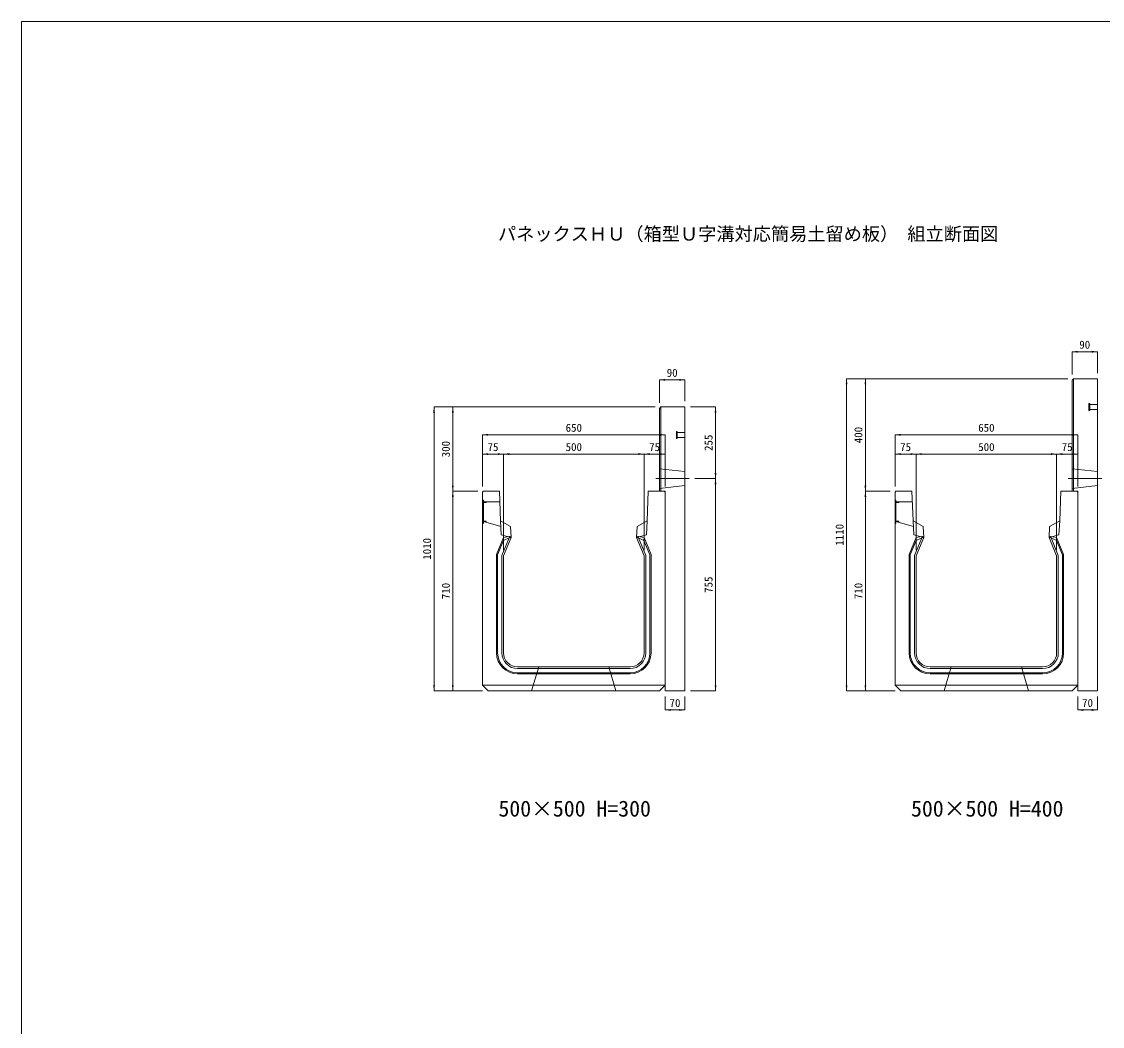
# Model space of a CAD drawing. Units: millimetres at full size. Extents: x -7442 to 51876, y 9625 to 40052.
# Drawn here: x 37386 to 41232, y 35754 to 39329 of the extents above; entities that cross this region are included whole.
import ezdxf
from ezdxf.enums import TextEntityAlignment as Align

# ---------------------------------------------------------------- set-up
doc = ezdxf.new("R2010")
doc.units = ezdxf.units.MM
doc.header["$LTSCALE"] = 16
for name, pattern in [('DASHED', [7.5, 6, -1.5]), ('USER1', [13.5, 7.5, -6]), ('USER2', [285.75, 190.5, -31.75, 31.75, -31.75])]:
    doc.linetypes.add(name, pattern=pattern)
doc.layers.add('0_2', color=7, linetype='Continuous')
doc.layers.add('_0-0_0', color=7, linetype='Continuous')
for name, color, linetype, lineweight in [('HOLE', 7, 'DASHED', 9), ('KIJUN', 5, 'Continuous', 9), ('WWAY', 5, 'Continuous', 9), ('寸法線', 7, 'Continuous', 9), ('本体', 2, 'Continuous', 13), ('補助線', 8, 'Continuous', 9), ('ｲﾝｻｰﾄ', 3, 'USER1', 9)]:
    doc.layers.add(name, color=color, linetype=linetype, lineweight=lineweight)
doc.styles.add('ＭＳ ゴシック', font='')
doc.styles.get('ＭＳ ゴシック').set_extended_font_data('MS Gothic')

# ---------------------------------------------------------------- blocks, each defined once
blk = doc.blocks.new('filled_arrow')
at = {"color": 0, "linetype": 'Continuous', "lineweight": -2}
blk.add_solid([(7.5, 1.25), (0, 0), (7.5, -1.25)], dxfattribs=at)

msp = doc.modelspace()

# ---------------------------------------------------------------- linework, layer by layer
at = {"layer": 'HOLE'}
for points in [[(39226.45, 37033.35), (39476.45, 37033.35), (39501.45, 36948.35), (39201.45, 36948.35)], [(40694.61, 37033.35), (40944.61, 37033.35), (40969.61, 36948.35), (40669.61, 36948.35)]]:
    msp.add_lwpolyline(points, close=True, dxfattribs=at)
at = {"layer": 'KIJUN'}
for p, q in [((39128.2, 37498.38), (39128.45, 37493.35)), ((40596.36, 37498.38), (40596.61, 37493.35)), ((39101.57, 37493.81), (39101.7, 37483.68)), ((39121.45, 37492.15), (39128.45, 37493.35)), ((39581.44, 37492.15), (39574.45, 37493.35)), ((39601.33, 37493.81), (39601.2, 37483.68)), ((40569.73, 37493.81), (40569.86, 37483.68)), ((40589.62, 37492.15), (40596.61, 37493.35)), ((41049.61, 37492.15), (41042.61, 37493.35)), ((41069.49, 37493.81), (41069.36, 37483.68)), ((39551.45, 37033.35), (39151.45, 37033.35)), ((39551.45, 37027.35), (39151.45, 37027.35)), ((39151.45, 37012.35), (39551.45, 37012.35)), ((39151.45, 37008.35), (39551.45, 37008.35)), ((41019.61, 37033.35), (40619.61, 37033.35)), ((41019.61, 37027.35), (40619.61, 37027.35)), ((40619.61, 37012.35), (41019.61, 37012.35)), ((40619.61, 37008.35), (41019.61, 37008.35))]:
    msp.add_line(p, q, dxfattribs=at)
at = {"layer": 'KIJUN', "color": 7, "lineweight": 13}
for p, q in [((39551.45, 37033.35), (39151.45, 37033.35)), ((41019.61, 37033.35), (40619.61, 37033.35))]:
    msp.add_line(p, q, dxfattribs=at)
at = {"layer": 'KIJUN', "color": 7}
for p, q in [((39026.45, 36968.35), (39676.45, 36968.35)), ((40494.61, 36968.35), (41144.61, 36968.35))]:
    msp.add_line(p, q, dxfattribs=at)
at = {"layer": 'KIJUN', "color": 7, "lineweight": 13}
for points in [[(39026.45, 36968.35), (39046.45, 36948.35), (39656.45, 36948.35), (39676.45, 36968.35), (39676.45, 37655.35), (39673.45, 37658.35), (39616.45, 37658.35), (39612.45, 37553.35), (39576.45, 37533.35), (39574.45, 37493.35), (39601.45, 37428.35), (39601.45, 37083.35)], [(39101.45, 37083.35), (39101.45, 37428.35), (39128.45, 37493.35), (39126.45, 37533.35), (39090.45, 37553.35), (39086.45, 37658.35), (39029.45, 37658.35), (39026.45, 37655.35), (39026.45, 36968.35)], [(40494.61, 36968.35), (40514.61, 36948.35), (41124.61, 36948.35), (41144.61, 36968.35), (41144.61, 37655.35), (41141.61, 37658.35), (41084.61, 37658.35), (41080.61, 37553.35), (41044.61, 37533.35), (41042.61, 37493.35), (41069.61, 37428.35), (41069.61, 37083.35)], [(40569.61, 37083.35), (40569.61, 37428.35), (40596.61, 37493.35), (40594.61, 37533.35), (40558.61, 37553.35), (40554.61, 37658.35), (40497.61, 37658.35), (40494.61, 37655.35), (40494.61, 36968.35)]]:
    msp.add_lwpolyline(points, dxfattribs=at)
at = {"layer": 'KIJUN', "color": 7, "linetype": 'DASHED', "lineweight": 13}
for points in [[(39128.45, 37493.35), (39093.12, 37503.35), (39090.45, 37553.35)], [(39574.45, 37493.35), (39609.78, 37503.35), (39612.45, 37553.35)], [(40596.61, 37493.35), (40561.28, 37503.35), (40558.61, 37553.35)], [(41042.61, 37493.35), (41077.94, 37503.35), (41080.61, 37553.35)]]:
    msp.add_lwpolyline(points, dxfattribs=at)
at = {"layer": 'KIJUN'}
for points in [[(39128.2, 37498.38), (39101.57, 37493.81), (39076.45, 37433.33), (39076.45, 37083.35)], [(39626.45, 37083.35), (39626.45, 37433.33), (39601.33, 37493.81), (39574.7, 37498.38), (39574.45, 37493.35), (39601.45, 37428.35), (39601.45, 37083.35)], [(40596.36, 37498.38), (40569.73, 37493.81), (40544.61, 37433.33), (40544.61, 37083.35)], [(41094.61, 37083.35), (41094.61, 37433.33), (41069.49, 37493.81), (41042.86, 37498.38), (41042.61, 37493.35), (41069.61, 37428.35), (41069.61, 37083.35)], [(39095.45, 37083.35), (39095.45, 37429.54), (39121.45, 37492.15), (39101.7, 37483.68), (39080.45, 37432.53), (39080.45, 37083.35)], [(39101.45, 37083.35), (39101.45, 37428.35), (39128.45, 37493.35)], [(39581.44, 37492.15), (39607.45, 37429.54), (39607.45, 37083.35)], [(39622.45, 37083.35), (39622.45, 37432.53), (39601.2, 37483.68), (39581.44, 37492.15)], [(40563.61, 37083.35), (40563.61, 37429.54), (40589.62, 37492.15), (40569.86, 37483.68), (40548.61, 37432.53), (40548.61, 37083.35)], [(40569.61, 37083.35), (40569.61, 37428.35), (40596.61, 37493.35)], [(41049.61, 37492.15), (41075.61, 37429.54), (41075.61, 37083.35)], [(41090.61, 37083.35), (41090.61, 37432.53), (41069.36, 37483.68), (41049.61, 37492.15)]]:
    msp.add_lwpolyline(points, dxfattribs=at)
for centre, radius, start, end in [((39151.45, 37083.35), 75, 180, 270), ((39151.45, 37083.35), 71, 180, 270), ((39151.45, 37083.35), 56, 180, 270), ((39151.45, 37083.35), 50, 180, 270), ((39551.45, 37083.35), 75, 270, 0), ((39551.45, 37083.35), 50, 270, 0), ((39551.45, 37083.35), 56, 270, 0), ((39551.45, 37083.35), 71, 270, 0), ((40619.61, 37083.35), 75, 180, 270), ((40619.61, 37083.35), 71, 180, 270), ((40619.61, 37083.35), 56, 180, 270), ((40619.61, 37083.35), 50, 180, 270), ((41019.61, 37083.35), 75, 270, 0), ((41019.61, 37083.35), 50, 270, 0), ((41019.61, 37083.35), 56, 270, 0), ((41019.61, 37083.35), 71, 270, 0)]:
    msp.add_arc(centre, radius, start, end, dxfattribs=at)
at = {"layer": 'KIJUN', "color": 7, "lineweight": 13}
for centre, start, end in [((39151.45, 37083.35), 180, 270), ((39551.45, 37083.35), 270, 0), ((40619.61, 37083.35), 180, 270), ((41019.61, 37083.35), 270, 0)]:
    msp.add_arc(centre, 50, start, end, dxfattribs=at)
at = {"layer": 'WWAY', "color": 7, "linetype": 'DASHED', "lineweight": 13}
for points in [[(39026.45, 37628.35), (39029.65, 37626.35), (39029.65, 37544.35), (39026.45, 37542.35)], [(39087.9, 37620.35), (39029.65, 37620.35), (39029.65, 37626.35), (39026.45, 37628.35)], [(40494.61, 37628.35), (40497.81, 37626.35), (40497.81, 37544.35), (40494.61, 37542.35)], [(40556.06, 37620.35), (40497.81, 37620.35), (40497.81, 37626.35), (40494.61, 37628.35)], [(39026.45, 37542.35), (39029.65, 37544.35), (39029.65, 37550.35), (39091.52, 37533.35)], [(40494.61, 37542.35), (40497.81, 37544.35), (40497.81, 37550.35), (40559.68, 37533.35)]]:
    msp.add_lwpolyline(points, dxfattribs=at)
at = {"layer": 'WWAY'}
for points in [[(39027.65, 37625.35), (39029.65, 37625.35), (39029.65, 37545.35), (39027.65, 37545.35)], [(39029.65, 37620.35), (39039.65, 37620.35), (39039.65, 37618.35), (39029.65, 37618.35)], [(40495.81, 37625.35), (40497.81, 37625.35), (40497.81, 37545.35), (40495.81, 37545.35)], [(40497.81, 37620.35), (40507.81, 37620.35), (40507.81, 37618.35), (40497.81, 37618.35)], [(39029.65, 37552.35), (39039.65, 37552.35), (39039.65, 37550.35), (39029.65, 37550.35)], [(40497.81, 37552.35), (40507.81, 37552.35), (40507.81, 37550.35), (40497.81, 37550.35)]]:
    msp.add_lwpolyline(points, close=True, dxfattribs=at)
at = {"layer": '寸法線'}
for p, q in [((41124.61, 38154.79), (41214.61, 38154.79)), ((41124.61, 38073.35), (41124.61, 38154.79)), ((41214.61, 38078.35), (41214.61, 38154.79)), ((39656.45, 38054.79), (39746.45, 38054.79)), ((39656.45, 37973.35), (39656.45, 38054.79)), ((39746.45, 37978.35), (39746.45, 38054.79)), ((40322.14, 36948.35), (40322.14, 38058.35)), ((41109.61, 38058.35), (40322.14, 38058.35)), ((40389.03, 37658.35), (40389.03, 38058.35)), ((41109.61, 38058.35), (40389.03, 38058.35)), ((38853.98, 36948.35), (38853.98, 37958.35)), ((39641.45, 37958.35), (38853.98, 37958.35)), ((38920.87, 37658.35), (38920.87, 37958.35)), ((39641.45, 37958.35), (38920.87, 37958.35)), ((39766.45, 37958.35), (39855.88, 37958.35)), ((39855.88, 37703.35), (39855.88, 37958.35)), ((39026.45, 37859.35), (39676.45, 37859.35)), ((39026.45, 37675.35), (39026.45, 37859.35)), ((39676.45, 37675.35), (39676.45, 37859.35)), ((40494.61, 37859.35), (41144.61, 37859.35)), ((40494.61, 37675.35), (40494.61, 37859.35)), ((41144.61, 37675.35), (41144.61, 37859.35)), ((39026.45, 37790.68), (39101.45, 37790.68)), ((39026.45, 37675.35), (39026.45, 37790.68)), ((39101.45, 37790.68), (39601.45, 37790.68)), ((39101.45, 37448.35), (39101.45, 37790.68)), ((39101.45, 37448.35), (39101.45, 37790.68)), ((39601.45, 37448.35), (39601.45, 37790.68)), ((39601.45, 37790.68), (39676.45, 37790.68)), ((39601.45, 37448.35), (39601.45, 37790.68)), ((39676.45, 37675.35), (39676.45, 37790.68)), ((40494.61, 37790.68), (40569.61, 37790.68)), ((40494.61, 37675.35), (40494.61, 37790.68)), ((40569.61, 37790.68), (41069.61, 37790.68)), ((40569.61, 37448.35), (40569.61, 37790.68)), ((40569.61, 37448.35), (40569.61, 37790.68)), ((41069.61, 37448.35), (41069.61, 37790.68)), ((41069.61, 37790.68), (41144.61, 37790.68)), ((41069.61, 37448.35), (41069.61, 37790.68)), ((41144.61, 37675.35), (41144.61, 37790.68)), ((39782, 37703.35), (39855.88, 37703.35)), ((39782, 37703.35), (39855.88, 37703.35)), ((39855.88, 36948.35), (39855.88, 37703.35)), ((38920.87, 36948.35), (38920.87, 37658.35)), ((39009.45, 37658.35), (38920.87, 37658.35)), ((39009.45, 37658.35), (38920.87, 37658.35)), ((40389.03, 36948.35), (40389.03, 37658.35)), ((40477.61, 37658.35), (40389.03, 37658.35)), ((40477.61, 37658.35), (40389.03, 37658.35)), ((39026.45, 36948.35), (38853.98, 36948.35)), ((39026.45, 36948.35), (38920.87, 36948.35)), ((39676.45, 36928.35), (39676.45, 36880.08)), ((39746.45, 36928.35), (39746.45, 36880.08)), ((39766.45, 36948.35), (39855.88, 36948.35)), ((40494.61, 36948.35), (40322.14, 36948.35)), ((40494.61, 36948.35), (40389.03, 36948.35)), ((41144.61, 36928.35), (41144.61, 36880.08)), ((41214.61, 36928.35), (41214.61, 36880.08)), ((39676.45, 36880.08), (39746.45, 36880.08)), ((41144.61, 36880.08), (41214.61, 36880.08))]:
    msp.add_line(p, q, dxfattribs=at)
at = {"layer": '寸法線', "linetype": 'USER2'}
for p, q in [((39762, 37703.35), (39642.73, 37703.35)), ((41230.17, 37703.35), (41110.89, 37703.35))]:
    msp.add_line(p, q, dxfattribs=at)
at = {"layer": '本体', "color": 4, "lineweight": 5}
for p, q in [((41129.61, 38058.35), (41129.61, 37658.35)), ((39661.45, 37958.35), (39661.45, 37658.35))]:
    msp.add_line(p, q, dxfattribs=at)
at = {"layer": '本体', "linetype": 'USER1', "lineweight": 9}
for p, q in [((39656.45, 37738.35), (39746.45, 37728.35)), ((41124.61, 37738.35), (41214.61, 37728.35)), ((39656.45, 37668.35), (39746.45, 37678.35)), ((41124.61, 37668.35), (41214.61, 37678.35))]:
    msp.add_line(p, q, dxfattribs=at)
at = {"layer": '本体'}
for points in [[(41124.61, 38053.35), (41129.61, 38058.35), (41214.61, 38058.35), (41214.61, 36948.35), (41144.61, 36948.35), (41144.61, 37658.35), (41124.61, 37658.35)], [(39656.45, 37953.35), (39661.45, 37958.35), (39746.45, 37958.35), (39746.45, 36948.35), (39676.45, 36948.35), (39676.45, 37658.35), (39656.45, 37658.35)]]:
    msp.add_lwpolyline(points, close=True, dxfattribs=at)
at = {"layer": '補助線', "color": 1, "lineweight": 13}
msp.add_lwpolyline([(37386.43, 39329.48), (51875.82, 39329.48), (51875.82, 30160.45), (37386.43, 30160.45)], close=True, dxfattribs=at)
at = {"layer": 'ｲﾝｻｰﾄ'}
for p, q in [((41184.61, 37970.85), (41184.61, 37945.85)), ((41187.61, 37970.85), (41184.61, 37970.85)), ((41187.61, 37970.85), (41187.61, 37945.85)), ((41214.61, 37966.85), (41187.61, 37966.85)), ((41214.61, 37966.85), (41214.61, 37949.85)), ((41187.61, 37945.85), (41184.61, 37945.85)), ((41214.61, 37949.85), (41187.61, 37949.85)), ((39716.45, 37870.85), (39716.45, 37845.85)), ((39719.45, 37870.85), (39716.45, 37870.85)), ((39719.45, 37845.85), (39716.45, 37845.85)), ((39719.45, 37870.85), (39719.45, 37845.85)), ((39746.45, 37866.85), (39719.45, 37866.85)), ((39746.45, 37849.85), (39719.45, 37849.85)), ((39746.45, 37866.85), (39746.45, 37849.85))]:
    msp.add_line(p, q, dxfattribs=at)

# ---------------------------------------------------------------- block references
at = {"layer": '寸法線', "xscale": 2.67, "yscale": 2.67}
for p in [(41124.61, 38154.79), (39656.45, 38054.79), (39026.45, 37859.35), (40494.61, 37859.35), (39026.45, 37790.68), (39101.45, 37790.68), (39601.45, 37790.68), (40494.61, 37790.68), (40569.61, 37790.68), (41069.61, 37790.68), (39676.45, 36880.08), (41144.61, 36880.08)]:
    msp.add_blockref('filled_arrow', p, dxfattribs=at)
for p, rotation in [((41214.61, 38154.79), 180), ((39746.45, 38054.79), 180), ((40322.14, 38058.35), 270), ((40389.03, 38058.35), 270), ((38853.98, 37958.35), 270), ((38920.87, 37958.35), 270), ((39855.88, 37958.35), 270), ((39676.45, 37859.35), 180), ((41144.61, 37859.35), 180), ((39101.45, 37790.68), 180), ((39601.45, 37790.68), 180), ((39676.45, 37790.68), 180), ((40569.61, 37790.68), 180), ((41069.61, 37790.68), 180), ((41144.61, 37790.68), 180), ((39855.88, 37703.35), 90), ((39855.88, 37703.35), 270), ((38920.87, 37658.35), 90), ((38920.87, 37658.35), 270), ((40389.03, 37658.35), 90), ((40389.03, 37658.35), 270), ((38853.98, 36948.35), 90), ((38920.87, 36948.35), 90), ((39855.88, 36948.35), 90), ((40322.14, 36948.35), 90), ((40389.03, 36948.35), 90), ((39746.45, 36880.08), 180), ((41214.61, 36880.08), 180)]:
    msp.add_blockref('filled_arrow', p, dxfattribs=dict(at, rotation=rotation))

# ---------------------------------------------------------------- texts
at = {"layer": '0_2', "style": 'ＭＳ ゴシック'}
for s, p in [('500×500 H=300', (39083.29, 36483.57)), ('500×500 H=400', (40551.45, 36483.57))]:
    msp.add_text(s, height=56.96, dxfattribs=at).set_placement(p, align=Align.BOTTOM_LEFT)
at = {"layer": '_0-0_0', "style": 'ＭＳ ゴシック'}
msp.add_text('パネックスＨＵ（箱型Ｕ字溝対応簡易土留め板） 組立断面図', height=47.47, dxfattribs=at).set_placement((39971.91, 38574.18), align=Align.MIDDLE_CENTER)
at = {"layer": '寸法線', "style": 'ＭＳ ゴシック'}
for s, p in [('90', (41169.61, 38179.79)), ('90', (39701.45, 38079.79)), ('650', (39351.45, 37884.35)), ('650', (40819.61, 37884.35)), ('75', (39063.95, 37815.68)), ('500', (39351.45, 37815.68)), ('75', (39638.95, 37815.68)), ('75', (40532.11, 37815.68)), ('500', (40819.61, 37815.68)), ('75', (41107.11, 37815.68)), ('70', (39711.45, 36905.08)), ('70', (41179.61, 36905.08))]:
    msp.add_text(s, height=28.48, dxfattribs=at).set_placement(p, align=Align.MIDDLE_CENTER)
for s, p in [('400', (40364.03, 37858.35)), ('255', (39830.88, 37830.85)), ('300', (38895.87, 37808.35)), ('1110', (40297.14, 37503.35)), ('1010', (38828.98, 37453.35)), ('755', (39830.88, 37325.85)), ('710', (38895.87, 37303.35)), ('710', (40364.03, 37303.35))]:
    msp.add_text(s, height=28.48, rotation=90, dxfattribs=at).set_placement(p, align=Align.MIDDLE_CENTER)

doc.saveas('drawing.dxf')
